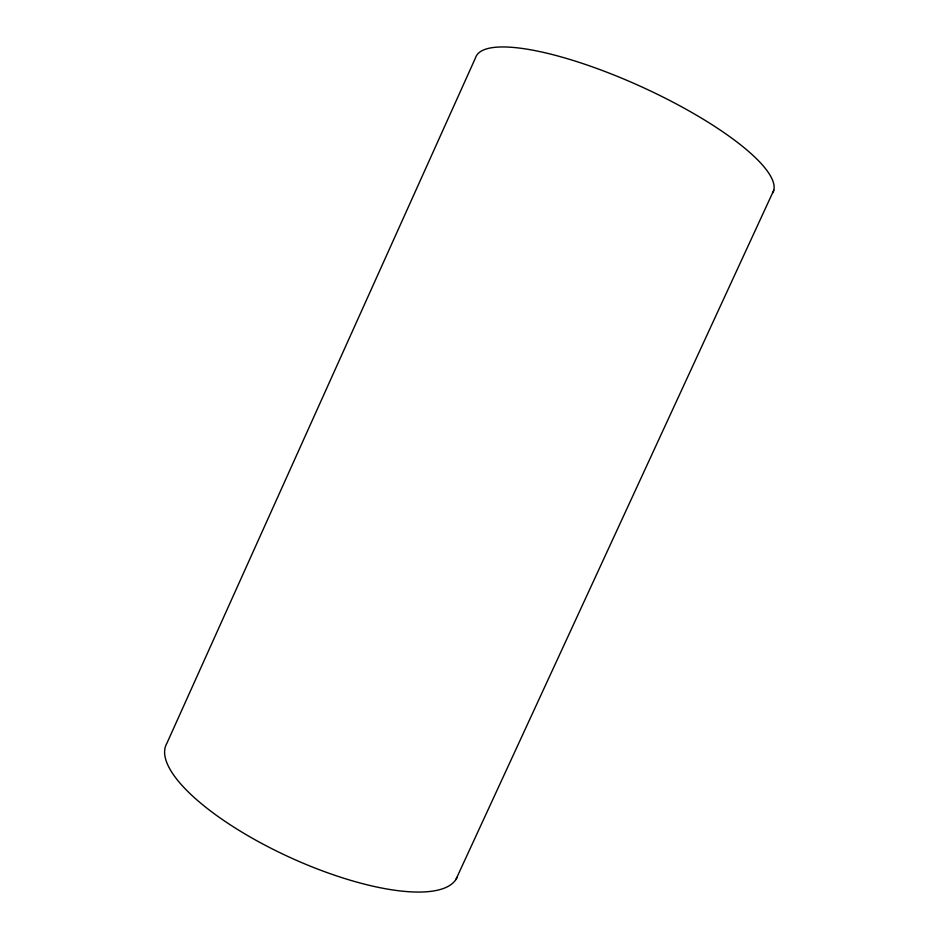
<?xml version="1.0" encoding="UTF-8"?>
<svg xmlns="http://www.w3.org/2000/svg" width="939" height="939" viewBox="0 0 939 939"><rect width="100%" height="100%" fill="white"/><g stroke="black" fill="none" stroke-linecap="round" stroke-linejoin="round"><path stroke-width="1.41" d="M455.873 879.561L773.795 190.241M457.176 877.19A159.888 51.211 24.5 0 1 288.332 856.673A159.888 51.211 24.5 0 1 166.872 743.301L475.463 57.948A163.304 41.234 24.5 0 1 640.527 86.341A163.304 41.234 24.5 0 1 772.809 192.777"/></g></svg>
